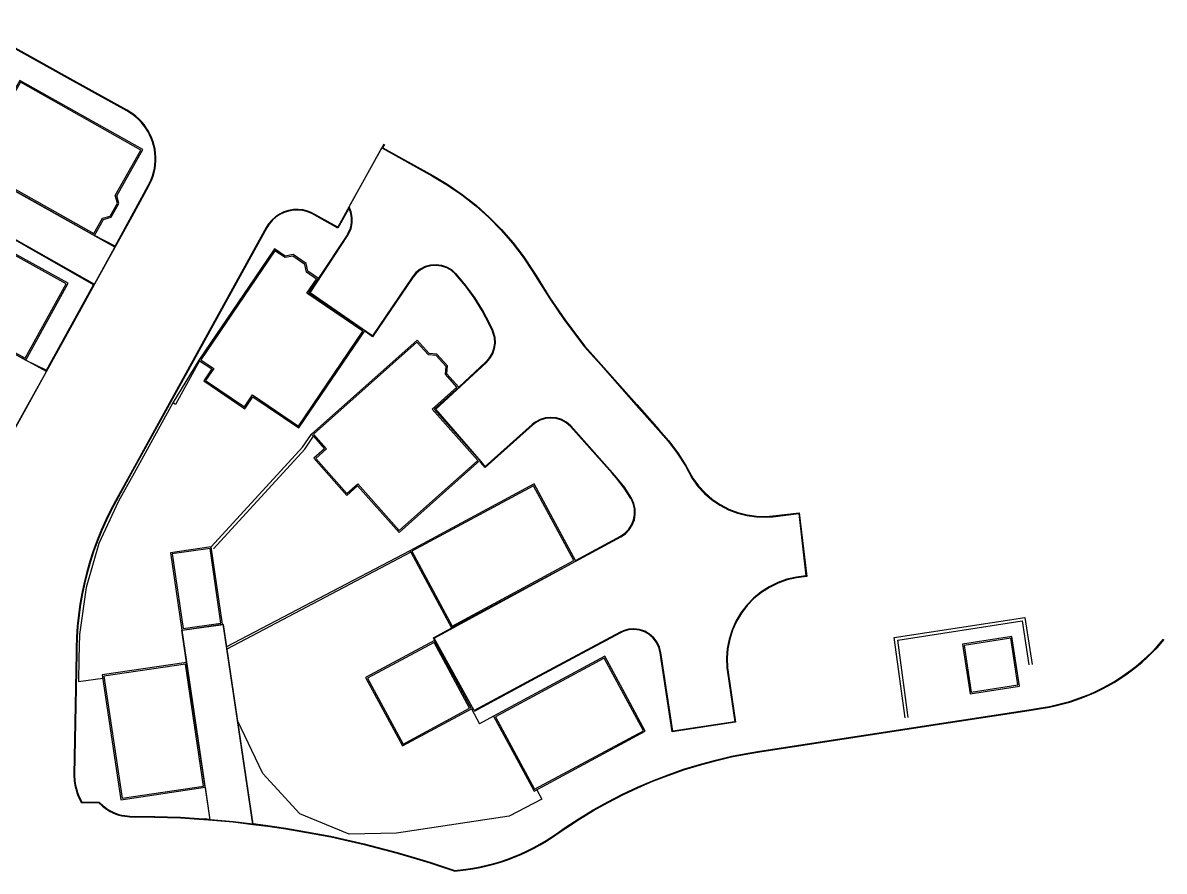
# Model space of a CAD drawing. Header units: metres. Extents: x 356888 to 357246, y 383229 to 383666.
# Drawn here: x 357163.9 to 357245.8, y 383552.2 to 383613.1 of the extents above; entities that cross this region are included whole.
import ezdxf

# ---------------------------------------------------------------- set-up
doc = ezdxf.new("R2010")
doc.units = ezdxf.units.M
for name, color, linetype in [('3D_LINES', 4, 'Continuous'), ('GARAGES FFL', 1, 'Continuous'), ('PLOTS EXTERNAL LEVEL', 3, 'Continuous'), ('PLOTS FFL', 1, 'Continuous')]:
    doc.layers.add(name, color=color, linetype=linetype)

msp = doc.modelspace()

# ---------------------------------------------------------------- linework, layer by layer
at = {"layer": '3D_LINES'}
for points in [[(357170.542, 383597.064, 16.569), (357171.719, 383599.199, 16.6), (357172.93, 383601.393, 16.641), (357173.135, 383601.826, 16.649), (357173.229, 383602.084, 16.653), (357173.305, 383602.349, 16.658), (357173.362, 383602.619, 16.663), (357173.4, 383602.892, 16.667), (357173.419, 383603.167, 16.672), (357173.419, 383603.443, 16.676), (357173.4, 383603.718, 16.681), (357173.361, 383603.991, 16.685), (357173.304, 383604.26, 16.69), (357173.228, 383604.525, 16.687), (357173.133, 383604.784, 16.685), (357173.021, 383605.036, 16.682), (357172.891, 383605.28, 16.679), (357172.745, 383605.513, 16.676), (357172.583, 383605.736, 16.674), (357172.405, 383605.947, 16.671), (357172.214, 383606.146, 16.668), (357172.009, 383606.33, 16.665), (357171.792, 383606.499, 16.663), (357171.388, 383606.756, 16.658), (357168.875, 383608.152, 16.63), (357166.906, 383609.246, 16.6), (357160.106, 383613.023, 16.5)], [(357162.869, 383583.047, 16.372), (357164.172, 383585.412, 16.4), (357165.631, 383588.056, 16.438), (357167.999, 383592.35, 16.5), (357169.102, 383594.35, 16.529), (357170.55, 383596.975, 16.568), (357171.763, 383599.175, 16.6), (357172.974, 383601.371, 16.641), (357173.181, 383601.806, 16.649), (357173.277, 383602.069, 16.653), (357173.354, 383602.337, 16.658), (357173.411, 383602.61, 16.663), (357173.45, 383602.887, 16.667), (357173.469, 383603.165, 16.672), (357173.469, 383603.445, 16.676), (357173.45, 383603.723, 16.681), (357173.411, 383604, 16.685), (357173.352, 383604.273, 16.69), (357173.275, 383604.541, 16.687), (357173.18, 383604.803, 16.685), (357173.066, 383605.058, 16.682), (357172.935, 383605.305, 16.679), (357172.787, 383605.541, 16.676), (357172.622, 383605.767, 16.674), (357172.443, 383605.981, 16.671), (357172.249, 383606.182, 16.668), (357172.041, 383606.368, 16.665), (357171.821, 383606.54, 16.663), (357171.414, 383606.799, 16.658), (357168.899, 383608.196, 16.63), (357166.93, 383609.29, 16.6), (357160.13, 383613.067, 16.5)], [(357189.811, 383604.359, 16.85), (357187.48, 383600.163, 16.85), (357186.509, 383598.415, 16.85), (357184.664, 383599.444, 16.796), (357184.367, 383599.563, 16.788), (357184.027, 383599.649, 16.779), (357183.679, 383599.687, 16.771), (357183.328, 383599.676, 16.762), (357182.982, 383599.617, 16.753), (357182.649, 383599.51, 16.744), (357182.333, 383599.357, 16.735), (357182.041, 383599.162, 16.726), (357181.78, 383598.929, 16.717), (357181.553, 383598.661, 16.708), (357181.381, 383598.392, 16.7), (357179.475, 383594.936, 16.6), (357175.617, 383587.942, 16.5), (357171.786, 383580.994, 16.4), (357170.574, 383578.797, 16.365), (357170.221, 383578.132, 16.355), (357169.874, 383577.42, 16.344), (357169.552, 383576.696, 16.333), (357169.256, 383575.961, 16.322), (357168.985, 383575.216, 16.311), (357168.741, 383574.463, 16.3), (357168.523, 383573.701, 16.288), (357168.331, 383572.932, 16.276), (357168.167, 383572.157, 16.264), (357168.03, 383571.376, 16.252), (357167.92, 383570.592, 16.241), (357167.837, 383569.804, 16.229), (357167.782, 383569.013, 16.217), (357167.756, 383568.26, 16.205), (357167.749, 383567.896, 16.2), (357167.631, 383561.641, 16.13), (357167.585, 383559.176, 16.169), (357167.615, 383558.685, 16.177), (357167.659, 383558.408, 16.182), (357167.722, 383558.135, 16.186), (357167.804, 383557.867, 16.191), (357167.904, 383557.606, 16.195), (357168.123, 383557.166, 16.203), (357169.393, 383557.139, 16.223), (357169.652, 383556.891, 16.229), (357169.825, 383556.754, 16.232), (357170.006, 383556.629, 16.236), (357170.196, 383556.518, 16.239), (357170.393, 383556.42, 16.243), (357170.597, 383556.335, 16.246), (357170.805, 383556.266, 16.25), (357171.019, 383556.211, 16.257), (357171.235, 383556.171, 16.265), (357171.593, 383556.138, 16.277), (357173.384, 383556.118, 16.338), (357175.236, 383556.053, 16.401), (357176.547, 383555.976, 16.446), (357177.246, 383555.916, 16.47), (357179.02, 383555.765, 16.532), (357180.414, 383555.596, 16.581), (357181.483, 383555.467, 16.619), (357182.782, 383555.275, 16.664), (357183.601, 383555.141, 16.693), (357186.005, 383554.69, 16.779), (357188.393, 383554.155, 16.864), (357190.76, 383553.537, 16.949), (357192.152, 383553.121, 17), (357193.104, 383552.837, 17.064), (357194.904, 383552.239, 17.185), (357195.694, 383552.324, 17.236), (357196.204, 383552.403, 17.269), (357196.71, 383552.499, 17.302), (357197.213, 383552.612, 17.335), (357197.712, 383552.743, 17.368), (357198.206, 383552.892, 17.401), (357198.694, 383553.057, 17.434), (357199.176, 383553.24, 17.467), (357199.652, 383553.439, 17.5), (357200.12, 383553.655, 17.521), (357200.581, 383553.887, 17.542), (357201.033, 383554.135, 17.563), (357201.476, 383554.398, 17.584), (357202.141, 383554.834, 17.616), (357202.852, 383555.331, 17.652), (357203.843, 383555.979, 17.7), (357204.855, 383556.592, 17.7), (357205.889, 383557.17, 17.7), (357206.942, 383557.711, 17.7), (357208.013, 383558.215, 17.7), (357209.101, 383558.681, 17.7), (357210.205, 383559.109, 17.7), (357211.323, 383559.499, 17.7), (357212.454, 383559.849, 17.7), (357213.597, 383560.159, 17.7), (357214.749, 383560.43, 17.7), (357215.911, 383560.659, 17.7), (357216.766, 383560.802, 17.7), (357231.073, 383563, 17.7), (357236.069, 383563.768, 17.64), (357236.788, 383563.878, 17.64), (357237.547, 383564.004, 17.64), (357238.033, 383564.107, 17.64), (357238.516, 383564.227, 17.64), (357238.994, 383564.363, 17.64), (357239.467, 383564.516, 17.64), (357239.934, 383564.686, 17.64), (357240.395, 383564.872, 17.64), (357240.85, 383565.073, 17.64), (357241.297, 383565.291, 17.64), (357241.736, 383565.524, 17.64), (357242.167, 383565.772, 17.64), (357242.589, 383566.035, 17.64), (357243.001, 383566.313, 17.64), (357243.404, 383566.605, 17.64), (357243.796, 383566.91, 17.64), (357244.177, 383567.229, 17.64), (357244.547, 383567.562, 17.64), (357244.905, 383567.907, 17.64), (357245.25, 383568.264, 17.64), (357245.76, 383568.84, 17.64)], [(357189.855, 383604.335, 16.85), (357189.747, 383604.141, 16.85)], [(357189.752, 383604.106, 16.847), (357193.321, 383602.124, 16.75), (357194.403, 383601.477, 16.757), (357195.442, 383600.762, 16.764), (357196.433, 383599.983, 16.771), (357197.373, 383599.143, 16.779), (357198.258, 383598.244, 16.786), (357199.084, 383597.291, 16.793), (357199.847, 383596.288, 16.8), (357200.545, 383595.238, 16.807), (357200.727, 383594.939, 16.808), (357201.725, 383593.341, 16.818), (357202.79, 383591.788, 16.828), (357203.92, 383590.281, 16.838), (357204.227, 383589.893, 16.841), (357205.402, 383588.569, 16.85), (357207.949, 383585.697, 16.868), (357209.526, 383583.919, 16.88), (357210.239, 383583.104, 16.885), (357210.89, 383582.237, 16.89), (357211.476, 383581.325, 16.895), (357211.968, 383580.422, 16.9), (357212.374, 383579.864, 16.876), (357212.842, 383579.357, 16.851), (357213.365, 383578.906, 16.827), (357213.936, 383578.519, 16.803), (357214.548, 383578.199, 16.779), (357215.192, 383577.952, 16.754), (357215.861, 383577.78, 16.73), (357216.544, 383577.686, 16.706), (357217.235, 383577.671, 16.681), (357217.703, 383577.706, 16.665), (357219.6, 383577.929, 16.6), (357220.136, 383573.36, 16.6), (357219.399, 383573.278, 16.644), (357218.729, 383573.123, 16.689), (357218.08, 383572.893, 16.733), (357217.463, 383572.59, 16.778), (357216.885, 383572.217, 16.822), (357216.353, 383571.781, 16.867), (357215.875, 383571.286, 16.911), (357215.457, 383570.74, 16.956), (357215.104, 383570.149, 17), (357214.822, 383569.522, 17.047), (357214.614, 383568.866, 17.094), (357214.483, 383568.191, 17.141), (357214.431, 383567.505, 17.188), (357214.457, 383566.816, 17.235), (357214.495, 383566.51, 17.256), (357215.037, 383562.912, 17.5), (357210.488, 383562.227, 17.5), (357209.636, 383567.901, 17.174), (357209.539, 383568.281, 17.151), (357209.37, 383568.632, 17.129), (357209.134, 383568.942, 17.106), (357208.842, 383569.2, 17.083), (357208.504, 383569.393, 17.06), (357208.134, 383569.516, 17.081), (357207.748, 383569.563, 17.102), (357207.36, 383569.533, 17.123), (357206.984, 383569.425, 17.144), (357206.781, 383569.33, 17.156), (357200.983, 383566.216, 17.5), (357196.28, 383563.69, 17.35)], [(357187.277, 383599.695, 16.85), (357186.528, 383598.347, 16.85), (357184.642, 383599.399, 16.796), (357184.352, 383599.515, 16.788), (357184.018, 383599.6, 16.779), (357183.677, 383599.637, 16.771), (357183.333, 383599.627, 16.762), (357182.994, 383599.568, 16.753), (357182.667, 383599.463, 16.744), (357182.358, 383599.314, 16.735), (357182.072, 383599.123, 16.726), (357181.816, 383598.894, 16.717), (357181.593, 383598.631, 16.708), (357181.424, 383598.366, 16.7), (357179.519, 383594.912, 16.6), (357175.661, 383587.917, 16.5), (357171.83, 383580.97, 16.4), (357170.618, 383578.774, 16.365), (357170.266, 383578.109, 16.355), (357169.92, 383577.398, 16.344), (357169.599, 383576.676, 16.333), (357169.303, 383575.943, 16.322), (357169.033, 383575.2, 16.311), (357168.789, 383574.448, 16.3), (357168.571, 383573.688, 16.288), (357168.38, 383572.921, 16.276), (357168.216, 383572.147, 16.264), (357168.079, 383571.369, 16.252), (357167.969, 383570.586, 16.241), (357167.887, 383569.799, 16.229), (357167.832, 383569.011, 16.217), (357167.806, 383568.259, 16.205), (357167.799, 383567.895, 16.2), (357167.681, 383561.64, 16.13), (357167.635, 383559.177, 16.169), (357167.665, 383558.69, 16.177), (357167.708, 383558.417, 16.182), (357167.77, 383558.148, 16.186), (357167.851, 383557.884, 16.191), (357167.95, 383557.626, 16.195), (357168.155, 383557.215, 16.203), (357169.413, 383557.189, 16.223), (357169.685, 383556.929, 16.229), (357169.854, 383556.794, 16.232), (357170.033, 383556.672, 16.236), (357170.22, 383556.562, 16.239), (357170.414, 383556.465, 16.243), (357170.614, 383556.382, 16.246), (357170.82, 383556.314, 16.25), (357171.029, 383556.259, 16.257), (357171.242, 383556.22, 16.265), (357171.596, 383556.188, 16.277), (357173.385, 383556.168, 16.338), (357175.239, 383556.103, 16.401), (357176.551, 383556.026, 16.446), (357177.05, 383555.983, 16.463)], [(357185.159, 383594.764, 16.686), (357187.175, 383597.827, 16.788), (357187.269, 383597.98, 16.794), (357187.422, 383598.339, 16.805), (357187.501, 383598.721, 16.816), (357187.503, 383599.11, 16.827), (357187.427, 383599.492, 16.839), (357187.322, 383599.741, 16.846)], [(357195.213, 383586.977, 16.9), (357197.113, 383588.729, 16.9), (357197.378, 383589.018, 16.9), (357197.578, 383589.352, 16.9), (357197.709, 383589.719, 16.9), (357197.763, 383590.105, 16.9), (357197.74, 383590.494, 16.9), (357197.64, 383590.872, 16.9), (357197.603, 383590.962, 16.9), (357197.377, 383591.458, 16.9), (357196.872, 383592.417, 16.9), (357196.299, 383593.337, 16.9), (357195.659, 383594.212, 16.875), (357194.956, 383595.039, 16.85), (357194.95, 383595.045, 16.85), (357194.657, 383595.305, 16.841), (357194.32, 383595.501, 16.831), (357193.951, 383595.625, 16.822), (357193.565, 383595.674, 16.813), (357193.176, 383595.645, 16.804), (357192.802, 383595.539, 16.795), (357192.455, 383595.361, 16.786), (357192.151, 383595.118, 16.776), (357191.9, 383594.817, 16.767), (357189.008, 383590.552, 16.65), (357188.546, 383590.876, 16.65), (357188.45, 383590.942, 16.65)], [(357165.633, 383588.163, 16.439), (357167.956, 383592.375, 16.5), (357169.004, 383594.275, 16.528)], [(357176.61, 383588.838, 16.65), (357174.868, 383585.703, 16.556), (357174.681, 383585.82, 16.55), (357171.906, 383580.787, 16.4), (357170.787, 383578.758, 16.359), (357169.391, 383575.739, 16.3), (357168.464, 383572.586, 16.261), (357167.999, 383569.214, 16.22), (357167.957, 383567.503, 16.2), (357167.915, 383565.829, 16.273), (357169.662, 383566.089, 16.35)], [(357176.557, 383588.874, 16.35), (357174.681, 383585.82, 16.55)], [(357203.599, 383574.527, 17.348), (357206.772, 383576.254, 17.163), (357207.097, 383576.473, 17.143), (357207.37, 383576.751, 17.122), (357207.582, 383577.078, 17.102), (357207.725, 383577.44, 17.082), (357207.794, 383577.823, 17.061), (357207.784, 383578.213, 17.041), (357207.698, 383578.592, 17.02), (357207.537, 383578.95, 17), (357207.531, 383578.959, 17), (357207.044, 383579.71, 16.994), (357206.492, 383580.414, 16.987), (357206.176, 383580.765, 16.984), (357203.19, 383584.128, 16.953), (357202.892, 383584.381, 16.95), (357202.551, 383584.569, 16.947), (357202.179, 383584.686, 16.944), (357201.792, 383584.727, 16.942), (357201.404, 383584.69, 16.939), (357201.032, 383584.576, 16.936), (357200.689, 383584.39, 16.933), (357200.482, 383584.229, 16.931), (357197.075, 383581.182, 16.9), (357196.75, 383581.572, 16.9), (357196.73, 383581.595, 16.9)], [(357177.446, 383575.499, 16.4), (357183.985, 383582.63, 16.623), (357184.629, 383583.58, 16.65)], [(357177.594, 383575.363, 16.4), (357184.143, 383582.505, 16.849), (357184.769, 383583.422, 16.9)], [(357191.689, 383575.218, 16.9), (357178.541, 383568.313, 16.412)], [(357191.745, 383575.115, 17.35), (357178.563, 383568.168, 16.413)], [(357178.25, 383569.94, 16.4), (357178.298, 383569.947, 16.4)], [(357179.328, 383563.033, 16.45), (357178.298, 383569.947, 16.4)], [(357227.188, 383563.233, 17.05), (357226.409, 383569.001, 16.5), (357235.772, 383570.439, 16.5), (357236.29, 383567.066, 17.05)], [(357227.411, 383563.263, 17.05), (357226.662, 383568.812, 17.05), (357235.584, 383570.183, 17.05), (357236.068, 383567.032, 17.05)], [(357175.673, 383567.207, 16.35), (357175.334, 383569.518, 16.4)], [(357193.457, 383568.803, 17.35), (357193.365, 383568.97, 17.35), (357194.652, 383569.669, 17.35)], [(357180.606, 383555.623, 16.588), (357181.49, 383555.517, 16.619), (357182.79, 383555.324, 16.664), (357183.609, 383555.19, 16.693), (357186.015, 383554.739, 16.779), (357188.404, 383554.204, 16.864), (357190.773, 383553.585, 16.949), (357192.167, 383553.169, 17), (357193.119, 383552.885, 17.064), (357194.909, 383552.29, 17.185), (357195.687, 383552.374, 17.236), (357196.195, 383552.452, 17.269), (357196.7, 383552.548, 17.302), (357197.201, 383552.661, 17.335), (357197.698, 383552.791, 17.368), (357198.191, 383552.939, 17.401), (357198.677, 383553.104, 17.434), (357199.158, 383553.286, 17.467), (357199.632, 383553.485, 17.5), (357200.099, 383553.7, 17.521), (357200.558, 383553.931, 17.542), (357201.008, 383554.178, 17.563), (357201.45, 383554.441, 17.584), (357202.113, 383554.876, 17.616), (357202.824, 383555.372, 17.652), (357203.816, 383556.021, 17.7), (357204.83, 383556.635, 17.7), (357205.865, 383557.214, 17.7), (357206.92, 383557.756, 17.7), (357207.992, 383558.261, 17.7), (357209.082, 383558.728, 17.7), (357210.188, 383559.156, 17.7), (357211.307, 383559.546, 17.7), (357212.44, 383559.897, 17.7), (357213.584, 383560.208, 17.7), (357214.739, 383560.478, 17.7), (357215.902, 383560.709, 17.7), (357216.758, 383560.851, 17.7), (357231.066, 383563.05, 17.7), (357236.061, 383563.817, 17.64), (357236.78, 383563.928, 17.64), (357237.538, 383564.053, 17.64), (357238.022, 383564.155, 17.64), (357238.503, 383564.275, 17.64), (357238.979, 383564.411, 17.64), (357239.451, 383564.564, 17.64), (357239.916, 383564.733, 17.64), (357240.376, 383564.918, 17.64), (357240.829, 383565.119, 17.64), (357241.274, 383565.335, 17.64), (357241.712, 383565.568, 17.64), (357242.141, 383565.815, 17.64), (357242.562, 383566.077, 17.64), (357242.973, 383566.354, 17.64), (357243.374, 383566.645, 17.64), (357243.764, 383566.949, 17.64), (357244.144, 383567.267, 17.64), (357244.513, 383567.598, 17.64), (357244.869, 383567.942, 17.64), (357245.214, 383568.298, 17.64), (357245.723, 383568.873, 17.64)], [(357196.093, 383563.878, 17.35), (357196.676, 383562.809, 17.4)], [(357197.688, 383563.353, 17.4), (357196.676, 383562.809, 17.4)], [(357181.146, 383559.235, 16.5), (357179.328, 383563.033, 16.45)], [(357200.779, 383558.078, 17.5), (357201.138, 383557.412, 17.467), (357198.808, 383556.184, 17.354), (357190.712, 383554.975, 17), (357187.331, 383554.902, 16.78), (357183.801, 383556.353, 16.642), (357181.146, 383559.235, 16.5)]]:
    msp.add_polyline3d(points, dxfattribs=at)
msp.add_polyline3d([(357189.665, 383604.097, 16.85), (357193.296, 383602.08, 16.75), (357194.376, 383601.435, 16.757), (357195.412, 383600.722, 16.764), (357196.401, 383599.945, 16.771), (357197.339, 383599.107, 16.779), (357198.221, 383598.21, 16.786), (357199.045, 383597.26, 16.793), (357199.806, 383596.259, 16.8), (357200.503, 383595.211, 16.807), (357200.684, 383594.913, 16.808), (357201.683, 383593.314, 16.818), (357202.749, 383591.759, 16.828), (357203.881, 383590.25, 16.838), (357204.189, 383589.861, 16.841), (357205.365, 383588.535, 16.85), (357207.912, 383585.663, 16.868), (357209.488, 383583.886, 16.88), (357210.2, 383583.072, 16.885), (357210.849, 383582.209, 16.89), (357211.433, 383581.299, 16.895), (357211.926, 383580.395, 16.9), (357212.336, 383579.832, 16.876), (357212.807, 383579.321, 16.851), (357213.335, 383578.866, 16.827), (357213.91, 383578.476, 16.803), (357214.527, 383578.153, 16.779), (357215.177, 383577.904, 16.754), (357215.851, 383577.731, 16.73), (357216.54, 383577.636, 16.706), (357217.236, 383577.621, 16.681), (357217.708, 383577.656, 16.665), (357219.556, 383577.873, 16.6), (357220.08, 383573.404, 16.6), (357219.391, 383573.327, 16.644), (357218.715, 383573.172, 16.689), (357218.061, 383572.939, 16.733), (357217.438, 383572.633, 16.778), (357216.855, 383572.258, 16.822), (357216.319, 383571.818, 16.867), (357215.837, 383571.319, 16.911), (357215.415, 383570.768, 16.956), (357215.06, 383570.172, 17), (357214.776, 383569.539, 17.047), (357214.566, 383568.878, 17.094), (357214.434, 383568.197, 17.141), (357214.381, 383567.506, 17.188), (357214.407, 383566.812, 17.235), (357214.445, 383566.504, 17.256), (357214.98, 383562.954, 17.5), (357210.53, 383562.284, 17.5), (357209.685, 383567.911, 17.174), (357209.586, 383568.299, 17.151), (357209.413, 383568.658, 17.129), (357209.171, 383568.977, 17.106), (357208.871, 383569.24, 17.083), (357208.525, 383569.439, 17.06), (357208.146, 383569.565, 17.081), (357207.749, 383569.614, 17.102), (357207.351, 383569.582, 17.123), (357206.967, 383569.472, 17.144), (357206.758, 383569.375, 17.156), (357200.959, 383566.26, 17.5), (357196.3, 383563.757, 17.35), (357193.433, 383568.95, 17.35), (357203.589, 383574.465, 17.35), (357206.798, 383576.211, 17.163), (357207.129, 383576.435, 17.143), (357207.409, 383576.72, 17.122), (357207.627, 383577.055, 17.102), (357207.774, 383577.426, 17.082), (357207.844, 383577.82, 17.061), (357207.834, 383578.219, 17.041), (357207.746, 383578.608, 17.02), (357207.581, 383578.973, 17), (357207.574, 383578.985, 17), (357207.085, 383579.739, 16.994), (357206.531, 383580.446, 16.987), (357206.214, 383580.799, 16.984), (357203.225, 383584.164, 16.953), (357202.92, 383584.423, 16.95), (357202.571, 383584.616, 16.947), (357202.19, 383584.735, 16.944), (357201.792, 383584.777, 16.942), (357201.395, 383584.739, 16.939), (357201.013, 383584.623, 16.936), (357200.661, 383584.432, 16.933), (357200.45, 383584.268, 16.931), (357197.08, 383581.254, 16.9), (357196.788, 383581.605, 16.9), (357193.54, 383585.368, 16.9), (357197.148, 383588.694, 16.9), (357197.418, 383588.988, 16.9), (357197.624, 383589.331, 16.9), (357197.757, 383589.707, 16.9), (357197.813, 383590.103, 16.9), (357197.79, 383590.502, 16.9), (357197.687, 383590.888, 16.9), (357197.649, 383590.982, 16.9), (357197.422, 383591.48, 16.9), (357196.916, 383592.442, 16.9), (357196.34, 383593.365, 16.9), (357195.698, 383594.243, 16.875), (357194.994, 383595.072, 16.85), (357194.985, 383595.081, 16.85), (357194.687, 383595.346, 16.841), (357194.341, 383595.547, 16.831), (357193.962, 383595.674, 16.822), (357193.566, 383595.724, 16.813), (357193.168, 383595.695, 16.804), (357192.783, 383595.586, 16.795), (357192.428, 383595.404, 16.786), (357192.116, 383595.154, 16.776), (357191.86, 383594.847, 16.767), (357188.995, 383590.622, 16.65), (357188.575, 383590.917, 16.65), (357184.524, 383593.709, 16.65), (357187.217, 383597.801, 16.788), (357187.313, 383597.957, 16.794), (357187.47, 383598.324, 16.805), (357187.551, 383598.716, 16.816), (357187.553, 383599.115, 16.827), (357187.475, 383599.507, 16.839), (357187.32, 383599.875, 16.85)], close=True, dxfattribs=at)
at = {"layer": '3D_LINES', "linetype": 'Continuous'}
for points in [[(357170.535, 383596.992, 16.568), (357158.277, 383603.834, 16.45), (357156.841, 383601.231, 16.45), (357169.077, 383594.334, 16.528)], [(357165.624, 383588.062, 16.438), (357153.996, 383594.423, 16.352), (357151.007, 383589.102, 16.349), (357162.644, 383582.695, 16.366), (357164.143, 383585.413, 16.399)], [(357177.356, 383555.918, 16.473), (357175.347, 383569.512, 16.4), (357178.292, 383569.934, 16.4), (357180.42, 383555.619, 16.581), (357179.037, 383555.788, 16.532)]]:
    msp.add_polyline3d(points, close=True, dxfattribs=at)
for points in [[(357169.004, 383594.275, 16.528), (357159.378, 383599.778, 16.4)], [(357170.542, 383597.064, 16.569), (357169.066, 383597.815, 16.55)], [(357164.144, 383588.89, 16.4), (357165.633, 383588.163, 16.439)], [(357180.606, 383555.623, 16.588), (357180.429, 383555.618, 16.581), (357179.328, 383563.033, 16.45)], [(357177.007, 383558.251, 16.35), (357177.342, 383555.92, 16.473), (357177.05, 383555.983, 16.463)]]:
    msp.add_polyline3d(points, dxfattribs=at)
at = {"layer": 'GARAGES FFL', "linetype": 'Continuous'}
for points, elevation in [([(357177.36, 383575.384), (357174.642, 383574.99), (357175.419, 383569.631), (357178.137, 383570.025)], 16.4), ([(357193.414, 383568.641), (357188.647, 383566.074), (357191.19, 383561.351), (357195.958, 383563.919)], 17.35)]:
    msp.add_lwpolyline(points, close=True, dxfattribs=dict(at, elevation=elevation))
at = {"layer": 'PLOTS EXTERNAL LEVEL'}
for points in [[(357163.721, 383608.943, 16.55), (357162.861, 383607.415, 16.55), (357161.959, 383607.922, 16.55), (357160.209, 383604.811, 16.55), (357161.111, 383604.303, 16.55), (357160.251, 383602.775, 16.45), (357163.546, 383600.921, 16.55), (357169.066, 383597.815, 16.55), (357169.72, 383598.976, 16.55), (357170.26, 383599.128, 16.55), (357170.821, 383600.124, 16.55), (357170.67, 383600.665, 16.55), (357172.537, 383603.983, 16.55), (357163.721, 383608.943, 16.55)], [(357167.181, 383594.398, 16.4), (357158.324, 383599.283, 16.4), (357155.287, 383593.775, 16.4), (357164.144, 383588.89, 16.4), (357167.181, 383594.398, 16.4)], [(357184.443, 383593.709, 16.65), (357185.132, 383594.725, 16.65), (357184.355, 383595.252, 16.65), (357184.249, 383595.803, 16.65), (357183.303, 383596.445, 16.65), (357182.751, 383596.339, 16.65), (357181.974, 383596.866, 16.65), (357180.153, 383594.179, 16.65), (357176.557, 383588.874, 16.5), (357176.61, 383588.838, 16.65), (357177.479, 383588.248, 16.65), (357176.899, 383587.392, 16.65), (357179.854, 383585.388, 16.65), (357180.434, 383586.245, 16.65), (357183.719, 383584.019, 16.65), (357188.448, 383590.994, 16.65), (357184.443, 383593.709, 16.65)], [(357195.194, 383586.945, 16.9), (357194.342, 383587.903, 16.9), (357194.375, 383588.463, 16.9), (357193.615, 383589.318, 16.9), (357193.055, 383589.351, 16.9), (357192.2, 383590.312, 16.85), (357184.629, 383583.58, 16.65), (357184.769, 383583.422, 16.9), (357185.561, 383582.532, 16.9), (357184.788, 383581.844, 16.9), (357187.16, 383579.176, 16.9), (357187.934, 383579.864, 16.9), (357190.906, 383576.522, 16.9), (357196.702, 383581.676, 16.9), (357193.42, 383585.368, 16.9), (357195.194, 383586.945, 16.9)], [(357200.595, 383580.015, 17.1), (357191.689, 383575.218, 16.9), (357191.745, 383575.115, 17.35), (357194.672, 383569.68, 17.35), (357203.578, 383574.477, 17.35), (357202.271, 383576.903, 17.35), (357200.595, 383580.015, 17.1)], [(357177.445, 383575.497, 16.4), (357174.529, 383575.075, 16.4), (357175.334, 383569.518, 16.4), (357178.25, 383569.94, 16.4), (357177.445, 383575.497, 16.4)], [(357234.846, 383569.058, 17.05), (357231.298, 383568.513, 17.05), (357231.843, 383564.964, 17.05), (357235.391, 383565.509, 17.05), (357234.846, 383569.058, 17.05)], [(357193.455, 383568.777, 17.35), (357188.511, 383566.114, 16.98), (357191.15, 383561.216, 16.98), (357196.093, 383563.878, 17.35), (357193.455, 383568.777, 17.35)], [(357205.661, 383567.647, 17.3), (357197.688, 383563.353, 17.4), (357198.735, 383561.41, 17.5), (357200.586, 383557.974, 17.5), (357208.558, 383562.268, 17.5), (357207.105, 383564.966, 17.5), (357205.661, 383567.647, 17.3)], [(357175.673, 383567.207, 16.35), (357169.63, 383566.307, 16.35), (357170.964, 383557.351, 16.35), (357177.007, 383558.251, 16.35), (357175.673, 383567.207, 16.35)]]:
    msp.add_polyline3d(points, dxfattribs=at)
at = {"layer": 'PLOTS FFL', "linetype": 'Continuous'}
for points, elevation in [([(357163.759, 383608.807), (357162.9, 383607.278), (357161.997, 383607.786), (357160.345, 383604.849), (357161.247, 383604.341), (357160.387, 383602.813), (357169.028, 383597.951), (357169.653, 383599.062), (357170.194, 383599.213), (357170.714, 383600.137), (357170.562, 383600.678), (357172.4, 383603.945)], 16.7), ([(357167.046, 383594.358), (357158.363, 383599.147), (357155.422, 383593.814), (357164.104, 383589.026)], 16.55), ([(357184.304, 383593.682), (357184.993, 383594.698), (357184.265, 383595.192), (357184.159, 383595.744), (357183.281, 383596.339), (357182.73, 383596.233), (357182.001, 383596.727), (357176.695, 383588.901), (357177.618, 383588.275), (357177.037, 383587.418), (357179.827, 383585.527), (357180.408, 383586.384), (357183.692, 383584.157), (357188.309, 383590.967)], 16.8), ([(357195.052, 383586.953), (357194.24, 383587.867), (357194.273, 383588.428), (357193.568, 383589.22), (357193.007, 383589.253), (357192.192, 383590.171), (357184.77, 383583.571), (357185.702, 383582.523), (357184.929, 383581.835), (357187.168, 383579.317), (357187.942, 383580.005), (357190.914, 383576.663), (357196.561, 383581.684), (357193.278, 383585.376)], 17.05), ([(357200.554, 383579.879), (357191.825, 383575.177), (357194.713, 383569.816), (357203.442, 383574.517)], 17.5), ([(357234.763, 383568.944), (357231.412, 383568.429), (357231.927, 383565.078), (357235.277, 383565.593)], 17.2), ([(357205.62, 383567.512), (357197.824, 383563.313), (357200.626, 383558.109), (357208.422, 383562.308)], 17.65), ([(357175.589, 383567.093), (357169.743, 383566.223), (357171.048, 383557.464), (357176.893, 383558.335)], 16.5)]:
    msp.add_lwpolyline(points, close=True, dxfattribs=dict(at, elevation=elevation))

doc.saveas('drawing.dxf')
